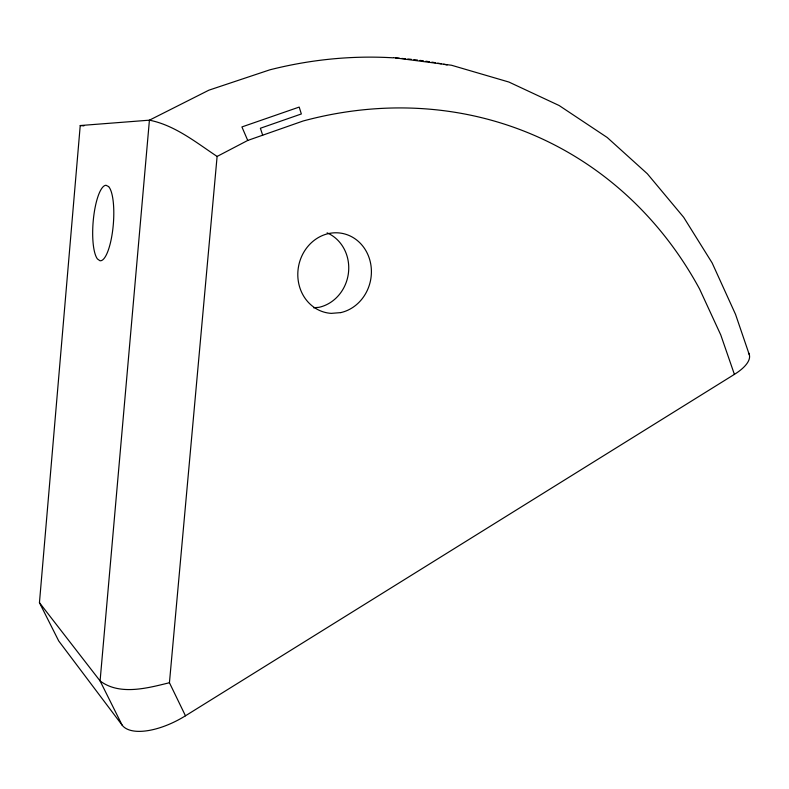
<?xml version="1.0" encoding="UTF-8"?>
<svg xmlns="http://www.w3.org/2000/svg" width="789" height="789" viewBox="0 0 789 789"><rect width="100%" height="100%" fill="white"/><g stroke="black" fill="none" stroke-linecap="round" stroke-linejoin="round"><path stroke-width="1.18" d="M185.464 715.801A54.125 24.272 -29.1 0 1 122.127 725.14L58.711 640.954L39.45 602.668L80.231 125.54L149.417 120.175C174.773 125.185 195.997 142.385 217.103 156.439L169.438 682.732L185.464 715.801L734.401 374.38A47.202 17.891 -16.9 0 0 748.436 352.752M217.103 156.439L247.736 140.442L303.173 120.983A441.899 381.629 -64.6 0 1 699.577 289.001L720.771 334.95L734.401 374.38M169.438 682.732C147.573 688.107 119.672 695.79 100.085 680.927L39.45 602.668M313.529 307.759L319.032 307.315A39.085 35.683 -79.6 0 0 348.501 272.461A39.085 35.683 -79.6 0 0 327.11 232.854M80.231 125.54L83.9 125.885M393.839 57.705L451.505 65.25L508.905 82.046L559.154 105.529L607.224 137.503L647.345 173.767L683.678 217.3L712.151 262.944L735.545 314.387L749.382 354.922M122.127 725.14L100.085 680.927L149.417 120.175L208.898 90.173L269.868 69.817A479.278 417.815 -64.1 0 1 393.238 57.824M247.736 140.442L241.917 126.94L299.189 107.077L301.349 113.961L260.38 128.252L262.678 135.195M395.674 57.982A479.278 417.815 -64.1 0 1 399.333 58.238M401.769 58.435A479.278 417.815 -64.1 0 1 405.418 58.751M407.844 58.978A479.278 417.815 -64.1 0 1 411.473 59.362M413.89 59.629A479.278 417.815 -64.1 0 1 417.509 60.063M419.916 60.368A479.278 417.815 -64.1 0 1 423.506 60.861M425.902 61.207A479.278 417.815 -64.1 0 1 429.482 61.749M431.859 62.124A479.278 417.815 -64.1 0 1 435.41 62.725M437.777 63.15A479.278 417.815 -64.1 0 1 441.307 63.801M443.655 64.254A479.278 417.815 -64.1 0 1 447.156 64.964M340.809 312.602L331.232 313.371A40.456 36.679 -79.5 0 1 302.808 254.019A40.456 36.679 -79.5 0 1 364.853 248.979A40.456 36.679 -79.5 0 1 340.809 312.602M108.596 186.569L106.042 185.287A37.852 10.149 -85.4 0 0 93.605 217.251A37.852 10.149 -85.4 0 0 97.461 258.979L99.937 260.715A37.852 10.149 -85.4 0 0 112.866 228.83A37.852 10.149 -85.4 0 0 108.596 186.569"/></g></svg>
